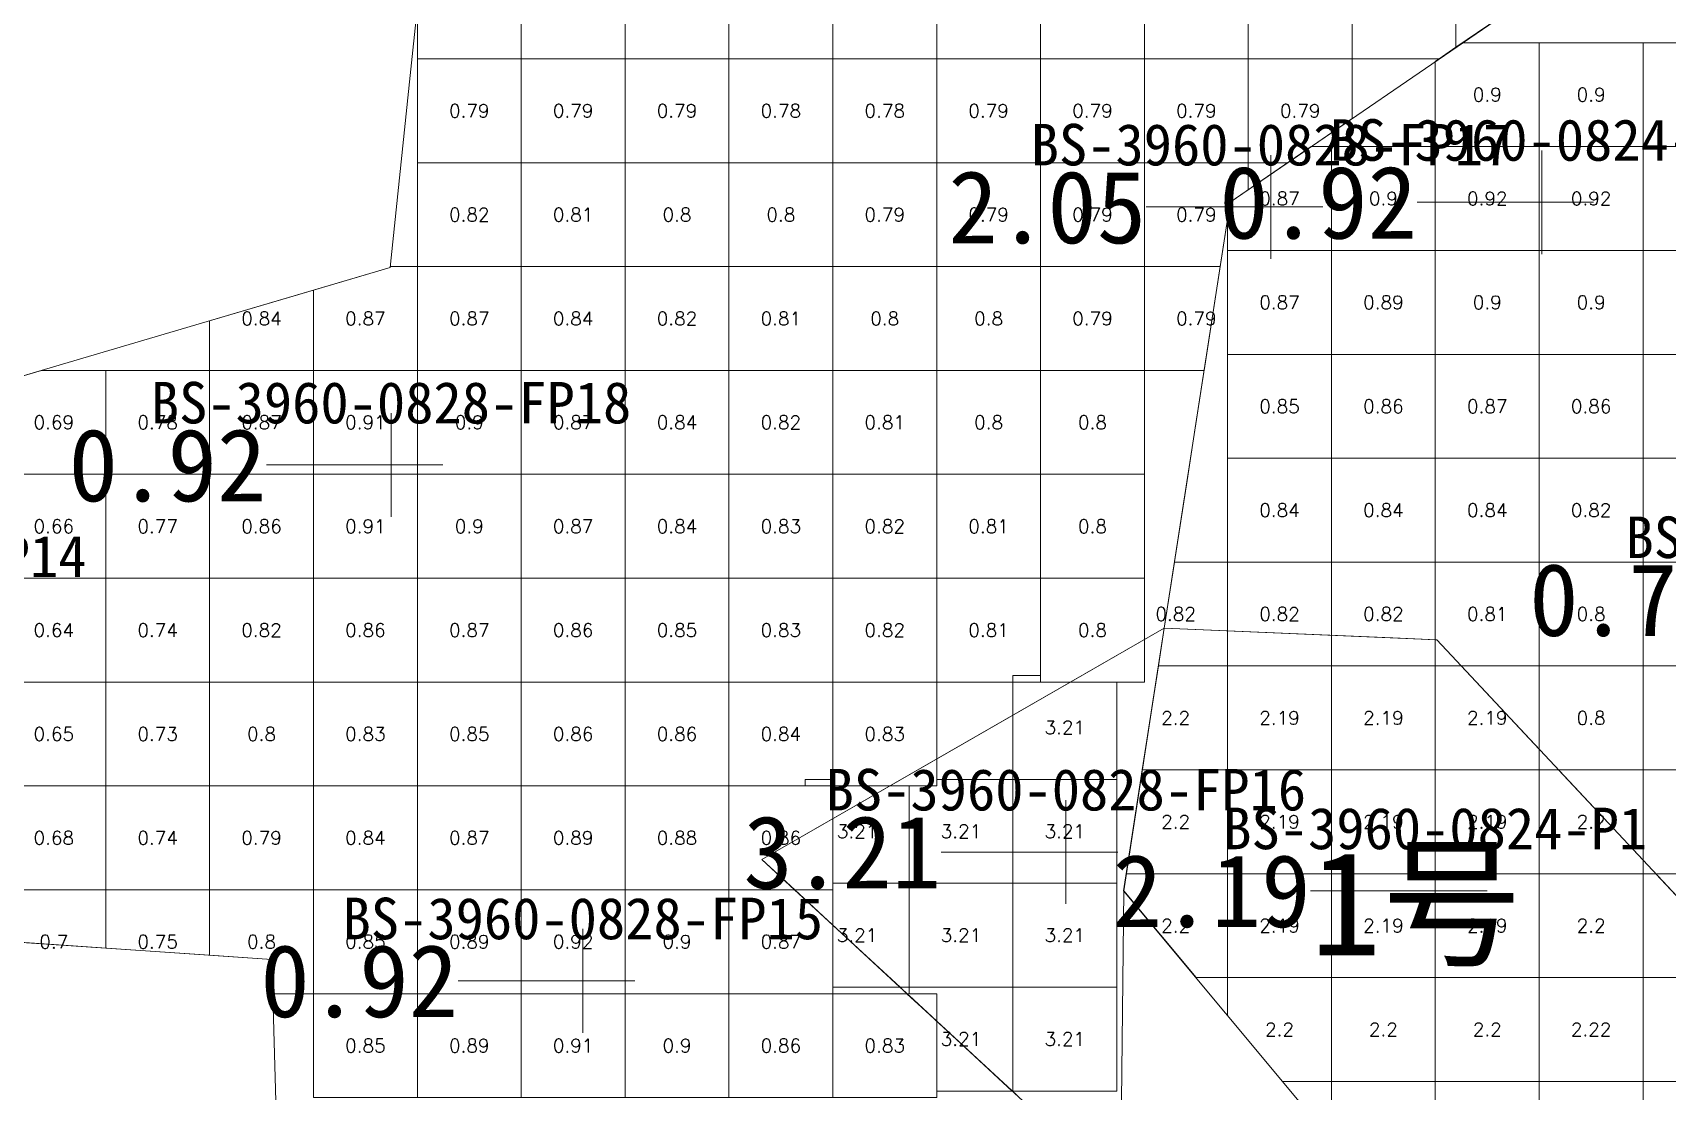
# Model space of a CAD drawing. Header units: inches. Extents: x 469941 to 470089, y 4349675 to 4349818.
# Drawn here: x 470049.39 to 470065.12, y 4349696.69 to 4349706.88 of the extents above; entities that cross this region are included whole.
import ezdxf
from ezdxf.enums import TextEntityAlignment as Align

# ---------------------------------------------------------------- set-up
doc = ezdxf.new("R2010")
doc.units = ezdxf.units.IN
doc.header["$MEASUREMENT"] = 0
for name, color, linetype, lineweight in [('0.500-1.000', 7, 'Continuous', 0), ('1.500-3.000', 7, 'Continuous', 0), ('3.000-999.000', 7, 'Continuous', 0), ('孔口文字', 7, 'Continuous', 0), ('点', 7, 'Continuous', 0), ('爆区方格网', 7, 'Continuous', 0), ('线条', 7, 'Continuous', 0), ('钻孔', 7, 'Continuous', 0)]:
    doc.layers.add(name, color=color, linetype=linetype, lineweight=lineweight)
doc.styles.add('3dmine_textStyle_1', font='txt.shx', dxfattribs={"height": 1, "bigfont": 'gbcbig.shx'})
doc.styles.add('3dmine_textStyle_3', font='宋体.ttf', dxfattribs={"height": 1})
doc.styles.add('3dmine_textStyle_4', font='simsunb.ttf', dxfattribs={"height": 1})

msp = doc.modelspace()

# ---------------------------------------------------------------- hatches: boundary and pattern name
at = {"layer": '钻孔', "linetype": 'Continuous', "lineweight": 0, "true_color": 0xff0000, "extrusion": (0, 1, 0)}
msp.add_hatch(color=1, dxfattribs=at).paths.add_polyline_path([(-470062.307, 3949.757), (-470061.307, 3949.757), (-470061.307, 3960.757), (-470062.307, 3960.757)], flags=0)
at = {"layer": '钻孔', "linetype": 'Continuous', "lineweight": 0, "true_color": 0x00ffff, "extrusion": (0, 1, 0)}
for points in [[(-470064.914, 3949.71), (-470063.914, 3949.71), (-470063.914, 3960.71), (-470064.914, 3960.71)], [(-470053.836, 3949.762), (-470052.836, 3949.762), (-470052.836, 3960.762), (-470053.836, 3960.762)], [(-470063.889, 3949.791), (-470062.889, 3949.791), (-470062.889, 3960.791), (-470063.889, 3960.791)], [(-470055.682, 3949.551), (-470054.682, 3949.551), (-470054.682, 3960.551), (-470055.682, 3960.551)]]:
    msp.add_hatch(color=4, dxfattribs=at).paths.add_polyline_path(points, flags=0)
at = {"layer": '钻孔', "linetype": 'Continuous', "lineweight": 0, "true_color": 0xff80ff, "extrusion": (0, 1, 0)}
msp.add_hatch(color=211, dxfattribs=at).paths.add_polyline_path([(-470060.333, 3949.764), (-470059.333, 3949.764), (-470059.333, 3960.764), (-470060.333, 3960.764)], flags=0)

# ---------------------------------------------------------------- linework, layer by layer
at = {"layer": '0.500-1.000', "color": 4, "linetype": 'Continuous', "lineweight": 0, "true_color": 0x00ffff}
for points in [[(470073.765, 4349714.157), (470075.484, 4349711.781), (470074.284, 4349711.13), (470072.992, 4349707.734), (470072.969, 4349707.674), (470073.431, 4349704.694), (470071.594, 4349701.664), (470070.704, 4349700.695), (470070.244, 4349700.194), (470065.786, 4349697.962), (470062.903, 4349701.04), (470062.482, 4349701.058), (470060.28, 4349701.153), (470060.914, 4349705.252), (470063.831, 4349707.254), (470067.899, 4349707.252), (470069.089, 4349707.252), (470069.075, 4349707.92), (470069.01, 4349711.145), (470071.224, 4349714.988)], [(470051.11, 4349712.663), (470053.176, 4349711.965), (470056.049, 4349710.994), (470057.493, 4349711.453), (470060.505, 4349712.41), (470062.715, 4349710.374), (470063.831, 4349707.254), (470060.914, 4349705.252), (470060.578, 4349703.08), (470060.5, 4349702.575), (470060.28, 4349701.153), (470058.343, 4349700.038), (470056.407, 4349698.924), (470058.858, 4349696.66)], [(470047.533, 4349703.062), (470049.726, 4349703.709), (470052.827, 4349704.624), (470053.015, 4349706.412), (470053.255, 4349708.695), (470051.751, 4349709.34), (470048.874, 4349710.571)], [(470051.766, 4349695.234), (470051.689, 4349697.962), (470050.423, 4349698.049), (470047.591, 4349698.243)]]:
    msp.add_lwpolyline(points, dxfattribs=at)
at = {"layer": '1.500-3.000', "color": 1, "linetype": 'Continuous', "lineweight": 0, "true_color": 0xff0000}
msp.add_lwpolyline([(470062.903, 4349701.04), (470065.786, 4349697.962), (470066.022, 4349697.716), (470068.836, 4349694.79), (470069.183, 4349694.547), (470073.229, 4349691.71), (470069.658, 4349689.787), (470066.74, 4349691.647), (470066.588, 4349691.744), (470063.352, 4349694.471), (470062.851, 4349695.072), (470059.889, 4349698.624), (470060.28, 4349701.153), (470062.903, 4349701.04)], dxfattribs=at)
at = {"layer": '3.000-999.000', "color": 211, "linetype": 'Continuous', "lineweight": 0, "true_color": 0xff7fff}
msp.add_lwpolyline([(470059.89, 4349698.623), (470059.858, 4349695.733), (470056.407, 4349698.924), (470060.28, 4349701.153), (470059.89, 4349698.623)], dxfattribs=at)
at = {"layer": '点', "color": 138, "linetype": 'Continuous', "lineweight": 0, "true_color": 0x004c4c}
for points, elevation in [([(470061.307, 4349704.707), (470061.307, 4349705.707)], 3960.757), ([(470063.914, 4349704.752), (470063.914, 4349705.752)], 3960.71), ([(470061.807, 4349705.207), (470060.807, 4349705.207)], 3960.757), ([(470064.414, 4349705.252), (470063.414, 4349705.252)], 3960.71), ([(470052.836, 4349702.223), (470052.836, 4349703.223)], 3960.762), ([(470053.336, 4349702.723), (470052.336, 4349702.723)], 3960.762), ([(470059.333, 4349698.497), (470059.333, 4349699.497)], 3960.764), ([(470059.833, 4349698.997), (470058.833, 4349698.997)], 3960.764), ([(470062.889, 4349698.124), (470062.889, 4349699.124)], 3960.791), ([(470063.389, 4349698.624), (470062.389, 4349698.624)], 3960.791), ([(470054.682, 4349697.257), (470054.682, 4349698.257)], 3960.551), ([(470055.182, 4349697.757), (470054.182, 4349697.757)], 3960.551)]:
    msp.add_lwpolyline(points, dxfattribs=dict(at, elevation=elevation))
at = {"layer": '爆区方格网', "color": 4, "linetype": 'Continuous', "lineweight": 0, "true_color": 0x00ffff}
for points, elevation in [([(470054.089, 4349706.633), (470053.089, 4349706.633), (470053.089, 4349707.113), (470053.144, 4349707.633), (470054.089, 4349707.633), (470054.089, 4349706.633)], 3960.677), ([(470055.089, 4349706.633), (470054.089, 4349706.633), (470054.089, 4349707.633), (470055.089, 4349707.633), (470055.089, 4349706.633)], 3960.677), ([(470056.089, 4349706.633), (470055.089, 4349706.633), (470055.089, 4349707.633), (470056.089, 4349707.633), (470056.089, 4349706.633)], 3960.677), ([(470057.089, 4349706.633), (470056.089, 4349706.633), (470056.089, 4349707.633), (470057.089, 4349707.633), (470057.089, 4349706.633)], 3960.677), ([(470058.089, 4349706.633), (470057.089, 4349706.633), (470057.089, 4349707.633), (470058.089, 4349707.633), (470058.089, 4349706.633)], 3960.677), ([(470059.089, 4349706.633), (470058.089, 4349706.633), (470058.089, 4349707.633), (470059.089, 4349707.633), (470059.089, 4349706.633)], 3960.677), ([(470060.089, 4349706.633), (470059.089, 4349706.633), (470059.089, 4349707.633), (470060.089, 4349707.633), (470060.089, 4349706.633)], 3960.677), ([(470061.089, 4349706.633), (470060.089, 4349706.633), (470060.089, 4349707.633), (470061.089, 4349707.633), (470061.089, 4349706.633)], 3960.677), ([(470062.089, 4349706.633), (470061.089, 4349706.633), (470061.089, 4349707.633), (470062.089, 4349707.633), (470062.089, 4349706.633)], 3960.677), ([(470063.089, 4349706.745), (470062.926, 4349706.633), (470062.089, 4349706.633), (470062.089, 4349707.633), (470063.089, 4349707.633), (470063.089, 4349706.745)], 3960.677), ([(470063.831, 4349707.254), (470063.089, 4349706.745), (470063.089, 4349707.633), (470063.696, 4349707.633), (470063.831, 4349707.254)], 3960.677), ([(470063.89, 4349705.788), (470062.89, 4349705.788), (470062.89, 4349706.608), (470063.152, 4349706.788), (470063.89, 4349706.788), (470063.89, 4349705.788)], 3960.875), ([(470064.89, 4349705.788), (470063.89, 4349705.788), (470063.89, 4349706.788), (470064.89, 4349706.788), (470064.89, 4349705.788)], 3960.875), ([(470065.89, 4349705.788), (470064.89, 4349705.788), (470064.89, 4349706.788), (470065.89, 4349706.788), (470065.89, 4349705.788)], 3960.875), ([(470054.089, 4349705.633), (470053.089, 4349705.633), (470053.089, 4349706.633), (470054.089, 4349706.633), (470054.089, 4349705.633)], 3960.677), ([(470055.089, 4349705.633), (470054.089, 4349705.633), (470054.089, 4349706.633), (470055.089, 4349706.633), (470055.089, 4349705.633)], 3960.677), ([(470056.089, 4349705.633), (470055.089, 4349705.633), (470055.089, 4349706.633), (470056.089, 4349706.633), (470056.089, 4349705.633)], 3960.677), ([(470057.089, 4349705.633), (470056.089, 4349705.633), (470056.089, 4349706.633), (470057.089, 4349706.633), (470057.089, 4349705.633)], 3960.677), ([(470058.089, 4349705.633), (470057.089, 4349705.633), (470057.089, 4349706.633), (470058.089, 4349706.633), (470058.089, 4349705.633)], 3960.677), ([(470059.089, 4349705.633), (470058.089, 4349705.633), (470058.089, 4349706.633), (470059.089, 4349706.633), (470059.089, 4349705.633)], 3960.677), ([(470060.089, 4349705.633), (470059.089, 4349705.633), (470059.089, 4349706.633), (470060.089, 4349706.633), (470060.089, 4349705.633)], 3960.677), ([(470061.089, 4349705.633), (470060.089, 4349705.633), (470060.089, 4349706.633), (470061.089, 4349706.633), (470061.089, 4349705.633)], 3960.677), ([(470062.089, 4349706.058), (470061.469, 4349705.633), (470061.089, 4349705.633), (470061.089, 4349706.633), (470062.089, 4349706.633), (470062.089, 4349706.058)], 3960.677), ([(470061.89, 4349704.788), (470060.89, 4349704.788), (470060.89, 4349705.097), (470060.914, 4349705.252), (470061.695, 4349705.788), (470061.89, 4349705.788), (470061.89, 4349704.788)], 3960.875), ([(470062.89, 4349704.788), (470061.89, 4349704.788), (470061.89, 4349705.788), (470062.89, 4349705.788), (470062.89, 4349704.788)], 3960.875), ([(470063.89, 4349704.788), (470062.89, 4349704.788), (470062.89, 4349705.788), (470063.89, 4349705.788), (470063.89, 4349704.788)], 3960.875), ([(470064.89, 4349704.788), (470063.89, 4349704.788), (470063.89, 4349705.788), (470064.89, 4349705.788), (470064.89, 4349704.788)], 3960.875), ([(470065.89, 4349704.788), (470064.89, 4349704.788), (470064.89, 4349705.788), (470065.89, 4349705.788), (470065.89, 4349704.788)], 3960.875), ([(470054.089, 4349704.633), (470053.089, 4349704.633), (470053.089, 4349705.633), (470054.089, 4349705.633), (470054.089, 4349704.633)], 3960.677), ([(470055.089, 4349704.633), (470054.089, 4349704.633), (470054.089, 4349705.633), (470055.089, 4349705.633), (470055.089, 4349704.633)], 3960.677), ([(470056.089, 4349704.633), (470055.089, 4349704.633), (470055.089, 4349705.633), (470056.089, 4349705.633), (470056.089, 4349704.633)], 3960.677), ([(470057.089, 4349704.633), (470056.089, 4349704.633), (470056.089, 4349705.633), (470057.089, 4349705.633), (470057.089, 4349704.633)], 3960.677), ([(470058.089, 4349704.633), (470057.089, 4349704.633), (470057.089, 4349705.633), (470058.089, 4349705.633), (470058.089, 4349704.633)], 3960.677), ([(470059.089, 4349704.633), (470058.089, 4349704.633), (470058.089, 4349705.633), (470059.089, 4349705.633), (470059.089, 4349704.633)], 3960.677), ([(470060.089, 4349704.633), (470059.089, 4349704.633), (470059.089, 4349705.633), (470060.089, 4349705.633), (470060.089, 4349704.633)], 3960.677), ([(470061.089, 4349705.372), (470060.914, 4349705.252), (470060.818, 4349704.633), (470060.089, 4349704.633), (470060.089, 4349705.633), (470061.089, 4349705.633), (470061.089, 4349705.372)], 3960.677), ([(470061.89, 4349703.788), (470060.89, 4349703.788), (470060.89, 4349704.788), (470061.89, 4349704.788), (470061.89, 4349703.788)], 3960.875), ([(470062.89, 4349703.788), (470061.89, 4349703.788), (470061.89, 4349704.788), (470062.89, 4349704.788), (470062.89, 4349703.788)], 3960.875), ([(470063.89, 4349703.788), (470062.89, 4349703.788), (470062.89, 4349704.788), (470063.89, 4349704.788), (470063.89, 4349703.788)], 3960.875), ([(470064.89, 4349703.788), (470063.89, 4349703.788), (470063.89, 4349704.788), (470064.89, 4349704.788), (470064.89, 4349703.788)], 3960.875), ([(470065.89, 4349703.788), (470064.89, 4349703.788), (470064.89, 4349704.788), (470065.89, 4349704.788), (470065.89, 4349703.788)], 3960.875), ([(470053.089, 4349703.633), (470052.089, 4349703.633), (470052.089, 4349704.406), (470052.827, 4349704.624), (470052.828, 4349704.633), (470053.089, 4349704.633), (470053.089, 4349703.633)], 3960.677), ([(470054.089, 4349703.633), (470053.089, 4349703.633), (470053.089, 4349704.633), (470054.089, 4349704.633), (470054.089, 4349703.633)], 3960.677), ([(470055.089, 4349703.633), (470054.089, 4349703.633), (470054.089, 4349704.633), (470055.089, 4349704.633), (470055.089, 4349703.633)], 3960.677), ([(470056.089, 4349703.633), (470055.089, 4349703.633), (470055.089, 4349704.633), (470056.089, 4349704.633), (470056.089, 4349703.633)], 3960.677), ([(470057.089, 4349703.633), (470056.089, 4349703.633), (470056.089, 4349704.633), (470057.089, 4349704.633), (470057.089, 4349703.633)], 3960.677), ([(470058.089, 4349703.633), (470057.089, 4349703.633), (470057.089, 4349704.633), (470058.089, 4349704.633), (470058.089, 4349703.633)], 3960.677), ([(470059.089, 4349703.633), (470058.089, 4349703.633), (470058.089, 4349704.633), (470059.089, 4349704.633), (470059.089, 4349703.633)], 3960.677), ([(470060.089, 4349703.633), (470059.089, 4349703.633), (470059.089, 4349704.633), (470060.089, 4349704.633), (470060.089, 4349703.633)], 3960.677), ([(470060.664, 4349703.633), (470060.089, 4349703.633), (470060.089, 4349704.633), (470060.818, 4349704.633), (470060.664, 4349703.633)], 3960.677), ([(470052.089, 4349703.633), (470051.089, 4349703.633), (470051.089, 4349704.111), (470052.089, 4349704.406), (470052.089, 4349703.633)], 3960.677), ([(470061.89, 4349702.788), (470060.89, 4349702.788), (470060.89, 4349703.788), (470061.89, 4349703.788), (470061.89, 4349702.788)], 3960.875), ([(470062.89, 4349702.788), (470061.89, 4349702.788), (470061.89, 4349703.788), (470062.89, 4349703.788), (470062.89, 4349702.788)], 3960.875), ([(470063.89, 4349702.788), (470062.89, 4349702.788), (470062.89, 4349703.788), (470063.89, 4349703.788), (470063.89, 4349702.788)], 3960.875), ([(470064.89, 4349702.788), (470063.89, 4349702.788), (470063.89, 4349703.788), (470064.89, 4349703.788), (470064.89, 4349702.788)], 3960.875), ([(470065.89, 4349702.788), (470064.89, 4349702.788), (470064.89, 4349703.788), (470065.89, 4349703.788), (470065.89, 4349702.788)], 3960.875), ([(470050.089, 4349702.633), (470049.089, 4349702.633), (470049.089, 4349703.521), (470049.469, 4349703.633), (470050.089, 4349703.633), (470050.089, 4349702.633)], 3960.677), ([(470051.089, 4349702.633), (470050.089, 4349702.633), (470050.089, 4349703.633), (470051.089, 4349703.633), (470051.089, 4349702.633)], 3960.677), ([(470052.089, 4349702.633), (470051.089, 4349702.633), (470051.089, 4349703.633), (470052.089, 4349703.633), (470052.089, 4349702.633)], 3960.677), ([(470053.089, 4349702.633), (470052.089, 4349702.633), (470052.089, 4349703.633), (470053.089, 4349703.633), (470053.089, 4349702.633)], 3960.677), ([(470054.089, 4349702.633), (470053.089, 4349702.633), (470053.089, 4349703.633), (470054.089, 4349703.633), (470054.089, 4349702.633)], 3960.677), ([(470055.089, 4349702.633), (470054.089, 4349702.633), (470054.089, 4349703.633), (470055.089, 4349703.633), (470055.089, 4349702.633)], 3960.677), ([(470056.089, 4349702.633), (470055.089, 4349702.633), (470055.089, 4349703.633), (470056.089, 4349703.633), (470056.089, 4349702.633)], 3960.677), ([(470057.089, 4349702.633), (470056.089, 4349702.633), (470056.089, 4349703.633), (470057.089, 4349703.633), (470057.089, 4349702.633)], 3960.677), ([(470058.089, 4349702.633), (470057.089, 4349702.633), (470057.089, 4349703.633), (470058.089, 4349703.633), (470058.089, 4349702.633)], 3960.677), ([(470059.089, 4349702.633), (470058.089, 4349702.633), (470058.089, 4349703.633), (470059.089, 4349703.633), (470059.089, 4349702.633)], 3960.677), ([(470060.089, 4349702.633), (470059.089, 4349702.633), (470059.089, 4349703.633), (470060.089, 4349703.633), (470060.089, 4349702.633)], 3960.677), ([(470061.89, 4349701.788), (470060.89, 4349701.788), (470060.89, 4349702.788), (470061.89, 4349702.788), (470061.89, 4349701.788)], 3960.875), ([(470062.89, 4349701.788), (470061.89, 4349701.788), (470061.89, 4349702.788), (470062.89, 4349702.788), (470062.89, 4349701.788)], 3960.875), ([(470063.89, 4349701.788), (470062.89, 4349701.788), (470062.89, 4349702.788), (470063.89, 4349702.788), (470063.89, 4349701.788)], 3960.875), ([(470064.89, 4349701.788), (470063.89, 4349701.788), (470063.89, 4349702.788), (470064.89, 4349702.788), (470064.89, 4349701.788)], 3960.875), ([(470065.89, 4349701.788), (470064.89, 4349701.788), (470064.89, 4349702.788), (470065.89, 4349702.788), (470065.89, 4349701.788)], 3960.875), ([(470050.089, 4349701.633), (470049.089, 4349701.633), (470049.089, 4349702.633), (470050.089, 4349702.633), (470050.089, 4349701.633)], 3960.677), ([(470051.089, 4349701.633), (470050.089, 4349701.633), (470050.089, 4349702.633), (470051.089, 4349702.633), (470051.089, 4349701.633)], 3960.677), ([(470052.089, 4349701.633), (470051.089, 4349701.633), (470051.089, 4349702.633), (470052.089, 4349702.633), (470052.089, 4349701.633)], 3960.677), ([(470053.089, 4349701.633), (470052.089, 4349701.633), (470052.089, 4349702.633), (470053.089, 4349702.633), (470053.089, 4349701.633)], 3960.677), ([(470054.089, 4349701.633), (470053.089, 4349701.633), (470053.089, 4349702.633), (470054.089, 4349702.633), (470054.089, 4349701.633)], 3960.677), ([(470055.089, 4349701.633), (470054.089, 4349701.633), (470054.089, 4349702.633), (470055.089, 4349702.633), (470055.089, 4349701.633)], 3960.677), ([(470056.089, 4349701.633), (470055.089, 4349701.633), (470055.089, 4349702.633), (470056.089, 4349702.633), (470056.089, 4349701.633)], 3960.677), ([(470057.089, 4349701.633), (470056.089, 4349701.633), (470056.089, 4349702.633), (470057.089, 4349702.633), (470057.089, 4349701.633)], 3960.677), ([(470058.089, 4349701.633), (470057.089, 4349701.633), (470057.089, 4349702.633), (470058.089, 4349702.633), (470058.089, 4349701.633)], 3960.677), ([(470059.089, 4349701.633), (470058.089, 4349701.633), (470058.089, 4349702.633), (470059.089, 4349702.633), (470059.089, 4349701.633)], 3960.677), ([(470060.089, 4349701.633), (470059.089, 4349701.633), (470059.089, 4349702.633), (470060.089, 4349702.633), (470060.089, 4349701.633)], 3960.677), ([(470060.89, 4349700.788), (470060.224, 4349700.788), (470060.28, 4349701.153), (470060.378, 4349701.788), (470060.89, 4349701.788), (470060.89, 4349700.788)], 3960.875), ([(470061.89, 4349700.788), (470060.89, 4349700.788), (470060.89, 4349701.788), (470061.89, 4349701.788), (470061.89, 4349700.788)], 3960.875), ([(470062.89, 4349701.041), (470062.482, 4349701.058), (470062.482, 4349701.058), (470062.89, 4349701.041), (470062.89, 4349700.788), (470061.89, 4349700.788), (470061.89, 4349701.788), (470062.89, 4349701.788), (470062.89, 4349701.041)], 3960.875), ([(470063.89, 4349700.788), (470062.89, 4349700.788), (470062.89, 4349701.041), (470062.903, 4349701.04), (470062.89, 4349701.041), (470062.89, 4349701.788), (470063.89, 4349701.788), (470063.89, 4349700.788)], 3960.875), ([(470064.89, 4349700.788), (470063.89, 4349700.788), (470063.89, 4349701.788), (470064.89, 4349701.788), (470064.89, 4349700.788)], 3960.875), ([(470065.89, 4349700.788), (470064.89, 4349700.788), (470064.89, 4349701.788), (470065.89, 4349701.788), (470065.89, 4349700.788)], 3960.875), ([(470050.089, 4349700.633), (470049.089, 4349700.633), (470049.089, 4349701.633), (470050.089, 4349701.633), (470050.089, 4349700.633)], 3960.677), ([(470051.089, 4349700.633), (470050.089, 4349700.633), (470050.089, 4349701.633), (470051.089, 4349701.633), (470051.089, 4349700.633)], 3960.677), ([(470052.089, 4349700.633), (470051.089, 4349700.633), (470051.089, 4349701.633), (470052.089, 4349701.633), (470052.089, 4349700.633)], 3960.677), ([(470053.089, 4349700.633), (470052.089, 4349700.633), (470052.089, 4349701.633), (470053.089, 4349701.633), (470053.089, 4349700.633)], 3960.677), ([(470054.089, 4349700.633), (470053.089, 4349700.633), (470053.089, 4349701.633), (470054.089, 4349701.633), (470054.089, 4349700.633)], 3960.677), ([(470055.089, 4349700.633), (470054.089, 4349700.633), (470054.089, 4349701.633), (470055.089, 4349701.633), (470055.089, 4349700.633)], 3960.677), ([(470056.089, 4349700.633), (470055.089, 4349700.633), (470055.089, 4349701.633), (470056.089, 4349701.633), (470056.089, 4349700.633)], 3960.677), ([(470057.089, 4349700.633), (470056.089, 4349700.633), (470056.089, 4349701.633), (470057.089, 4349701.633), (470057.089, 4349700.633)], 3960.677), ([(470058.089, 4349700.633), (470057.089, 4349700.633), (470057.089, 4349701.633), (470058.089, 4349701.633), (470058.089, 4349700.633)], 3960.677), ([(470059.089, 4349700.633), (470058.089, 4349700.633), (470058.089, 4349701.633), (470059.089, 4349701.633), (470059.089, 4349700.633)], 3960.677), ([(470060.089, 4349700.633), (470059.089, 4349700.633), (470059.089, 4349701.633), (470060.089, 4349701.633), (470060.089, 4349700.633)], 3960.677), ([(470064.89, 4349699.788), (470063.89, 4349699.788), (470063.89, 4349700.788), (470064.89, 4349700.788), (470064.89, 4349699.788)], 3960.875), ([(470065.89, 4349699.788), (470064.89, 4349699.788), (470064.89, 4349700.788), (470065.89, 4349700.788), (470065.89, 4349699.788)], 3960.875), ([(470050.089, 4349699.633), (470049.089, 4349699.633), (470049.089, 4349700.633), (470050.089, 4349700.633), (470050.089, 4349699.633)], 3960.677), ([(470051.089, 4349699.633), (470050.089, 4349699.633), (470050.089, 4349700.633), (470051.089, 4349700.633), (470051.089, 4349699.633)], 3960.677), ([(470052.089, 4349699.633), (470051.089, 4349699.633), (470051.089, 4349700.633), (470052.089, 4349700.633), (470052.089, 4349699.633)], 3960.677), ([(470053.089, 4349699.633), (470052.089, 4349699.633), (470052.089, 4349700.633), (470053.089, 4349700.633), (470053.089, 4349699.633)], 3960.677), ([(470054.089, 4349699.633), (470053.089, 4349699.633), (470053.089, 4349700.633), (470054.089, 4349700.633), (470054.089, 4349699.633)], 3960.677), ([(470055.089, 4349699.633), (470054.089, 4349699.633), (470054.089, 4349700.633), (470055.089, 4349700.633), (470055.089, 4349699.633)], 3960.677), ([(470056.089, 4349699.633), (470055.089, 4349699.633), (470055.089, 4349700.633), (470056.089, 4349700.633), (470056.089, 4349699.633)], 3960.677), ([(470057.089, 4349699.633), (470056.089, 4349699.633), (470056.089, 4349700.633), (470057.089, 4349700.633), (470057.089, 4349699.633)], 3960.677), ([(470058.089, 4349699.633), (470057.089, 4349699.633), (470057.089, 4349700.633), (470058.089, 4349700.633), (470058.089, 4349699.633)], 3960.677), ([(470065.89, 4349698.788), (470064.89, 4349698.788), (470064.89, 4349699.788), (470065.89, 4349699.788), (470065.89, 4349698.788)], 3960.875), ([(470050.089, 4349698.633), (470049.089, 4349698.633), (470049.089, 4349699.633), (470050.089, 4349699.633), (470050.089, 4349698.633)], 3960.677), ([(470051.089, 4349698.633), (470050.089, 4349698.633), (470050.089, 4349699.633), (470051.089, 4349699.633), (470051.089, 4349698.633)], 3960.677), ([(470052.089, 4349698.633), (470051.089, 4349698.633), (470051.089, 4349699.633), (470052.089, 4349699.633), (470052.089, 4349698.633)], 3960.677), ([(470053.089, 4349698.633), (470052.089, 4349698.633), (470052.089, 4349699.633), (470053.089, 4349699.633), (470053.089, 4349698.633)], 3960.677), ([(470054.089, 4349698.633), (470053.089, 4349698.633), (470053.089, 4349699.633), (470054.089, 4349699.633), (470054.089, 4349698.633)], 3960.677), ([(470055.089, 4349698.633), (470054.089, 4349698.633), (470054.089, 4349699.633), (470055.089, 4349699.633), (470055.089, 4349698.633)], 3960.677), ([(470056.089, 4349698.633), (470055.089, 4349698.633), (470055.089, 4349699.633), (470056.089, 4349699.633), (470056.089, 4349698.633)], 3960.677), ([(470057.089, 4349698.633), (470056.722, 4349698.633), (470056.407, 4349698.924), (470056.721, 4349698.633), (470056.089, 4349698.633), (470056.089, 4349699.633), (470057.089, 4349699.633), (470057.089, 4349698.633)], 3960.677), ([(470050.089, 4349698.072), (470049.089, 4349698.14), (470049.089, 4349698.633), (470050.089, 4349698.633), (470050.089, 4349698.072)], 3960.677), ([(470051.089, 4349698.003), (470050.423, 4349698.049), (470050.089, 4349698.072), (470050.089, 4349698.633), (470051.089, 4349698.633), (470051.089, 4349698.003)], 3960.677), ([(470052.089, 4349697.633), (470051.698, 4349697.633), (470051.689, 4349697.962), (470051.089, 4349698.003), (470051.089, 4349698.633), (470052.089, 4349698.633), (470052.089, 4349697.633)], 3960.677), ([(470053.089, 4349697.633), (470052.089, 4349697.633), (470052.089, 4349698.633), (470053.089, 4349698.633), (470053.089, 4349697.633)], 3960.677), ([(470054.089, 4349697.633), (470053.089, 4349697.633), (470053.089, 4349698.633), (470054.089, 4349698.633), (470054.089, 4349697.633)], 3960.677), ([(470055.089, 4349697.633), (470054.089, 4349697.633), (470054.089, 4349698.633), (470055.089, 4349698.633), (470055.089, 4349697.633)], 3960.677), ([(470056.089, 4349697.633), (470055.089, 4349697.633), (470055.089, 4349698.633), (470056.089, 4349698.633), (470056.089, 4349697.633)], 3960.677), ([(470057.089, 4349698.293), (470057.089, 4349697.633), (470056.089, 4349697.633), (470056.089, 4349698.633), (470056.721, 4349698.633), (470057.089, 4349698.293)], 3960.677), ([(470057.089, 4349698.294), (470056.722, 4349698.633), (470057.089, 4349698.633), (470057.089, 4349698.294)], 3960.677), ([(470053.089, 4349696.633), (470052.089, 4349696.633), (470052.089, 4349697.633), (470053.089, 4349697.633), (470053.089, 4349696.633)], 3960.677), ([(470054.089, 4349696.633), (470053.089, 4349696.633), (470053.089, 4349697.633), (470054.089, 4349697.633), (470054.089, 4349696.633)], 3960.677), ([(470055.089, 4349696.633), (470054.089, 4349696.633), (470054.089, 4349697.633), (470055.089, 4349697.633), (470055.089, 4349696.633)], 3960.677), ([(470056.089, 4349696.633), (470055.089, 4349696.633), (470055.089, 4349697.633), (470056.089, 4349697.633), (470056.089, 4349696.633)], 3960.677), ([(470057.089, 4349696.633), (470056.089, 4349696.633), (470056.089, 4349697.633), (470057.089, 4349697.633), (470057.089, 4349696.633)], 3960.677), ([(470058.089, 4349697.369), (470058.089, 4349696.633), (470057.089, 4349696.633), (470057.089, 4349697.633), (470057.803, 4349697.633), (470058.089, 4349697.369)], 3960.677), ([(470058.089, 4349697.37), (470057.805, 4349697.633), (470058.089, 4349697.633), (470058.089, 4349697.37)], 3960.677)]:
    msp.add_lwpolyline(points, dxfattribs=dict(at, elevation=elevation))
at = {"layer": '爆区方格网', "color": 1, "linetype": 'Continuous', "lineweight": 0, "true_color": 0xff0000, "elevation": 3960.837}
for points in [[(470060.89, 4349699.788), (470060.069, 4349699.788), (470060.224, 4349700.788), (470060.89, 4349700.788), (470060.89, 4349699.788)], [(470061.89, 4349699.788), (470060.89, 4349699.788), (470060.89, 4349700.788), (470061.89, 4349700.788), (470061.89, 4349699.788)], [(470062.89, 4349699.788), (470061.89, 4349699.788), (470061.89, 4349700.788), (470062.89, 4349700.788), (470062.89, 4349699.788)], [(470063.89, 4349699.986), (470063.89, 4349699.788), (470062.89, 4349699.788), (470062.89, 4349700.788), (470063.139, 4349700.788), (470063.89, 4349699.986)], [(470060.89, 4349698.788), (470059.914, 4349698.788), (470060.069, 4349699.788), (470060.89, 4349699.788), (470060.89, 4349698.788)], [(470061.89, 4349698.788), (470060.89, 4349698.788), (470060.89, 4349699.788), (470061.89, 4349699.788), (470061.89, 4349698.788)], [(470062.89, 4349698.788), (470061.89, 4349698.788), (470061.89, 4349699.788), (470062.89, 4349699.788), (470062.89, 4349698.788)], [(470063.89, 4349698.788), (470062.89, 4349698.788), (470062.89, 4349699.788), (470063.89, 4349699.788), (470063.89, 4349698.788)], [(470064.89, 4349698.918), (470064.89, 4349698.788), (470063.89, 4349698.788), (470063.89, 4349699.788), (470064.075, 4349699.788), (470064.89, 4349698.918)], [(470060.89, 4349697.788), (470060.586, 4349697.788), (470059.89, 4349698.623), (470059.89, 4349698.63), (470059.914, 4349698.788), (470060.89, 4349698.788), (470060.89, 4349697.788)], [(470061.89, 4349697.788), (470060.89, 4349697.788), (470060.89, 4349698.788), (470061.89, 4349698.788), (470061.89, 4349697.788)], [(470062.89, 4349697.788), (470061.89, 4349697.788), (470061.89, 4349698.788), (470062.89, 4349698.788), (470062.89, 4349697.788)], [(470063.89, 4349697.788), (470062.89, 4349697.788), (470062.89, 4349698.788), (470063.89, 4349698.788), (470063.89, 4349697.788)], [(470064.89, 4349697.788), (470063.89, 4349697.788), (470063.89, 4349698.788), (470064.89, 4349698.788), (470064.89, 4349697.788)], [(470065.786, 4349697.962), (470065.89, 4349697.853), (470065.89, 4349697.788), (470064.89, 4349697.788), (470064.89, 4349698.788), (470065.012, 4349698.788), (470065.786, 4349697.962)], [(470061.89, 4349696.788), (470061.42, 4349696.788), (470060.89, 4349697.423), (470060.89, 4349697.788), (470061.89, 4349697.788), (470061.89, 4349696.788)], [(470062.89, 4349696.788), (470061.89, 4349696.788), (470061.89, 4349697.788), (470062.89, 4349697.788), (470062.89, 4349696.788)], [(470063.89, 4349696.788), (470062.89, 4349696.788), (470062.89, 4349697.788), (470063.89, 4349697.788), (470063.89, 4349696.788)], [(470064.89, 4349696.788), (470063.89, 4349696.788), (470063.89, 4349697.788), (470064.89, 4349697.788), (470064.89, 4349696.788)], [(470065.89, 4349696.788), (470064.89, 4349696.788), (470064.89, 4349697.788), (470065.89, 4349697.788), (470065.89, 4349696.788)], [(470062.89, 4349695.788), (470062.254, 4349695.788), (470061.89, 4349696.224), (470061.89, 4349696.788), (470062.89, 4349696.788), (470062.89, 4349695.788)], [(470063.89, 4349695.788), (470062.89, 4349695.788), (470062.89, 4349696.788), (470063.89, 4349696.788), (470063.89, 4349695.788)], [(470064.89, 4349695.788), (470063.89, 4349695.788), (470063.89, 4349696.788), (470064.89, 4349696.788), (470064.89, 4349695.788)], [(470065.89, 4349695.788), (470064.89, 4349695.788), (470064.89, 4349696.788), (470065.89, 4349696.788), (470065.89, 4349695.788)]]:
    msp.add_lwpolyline(points, dxfattribs=at)
at = {"layer": '爆区方格网', "color": 211, "linetype": 'Continuous', "lineweight": 0, "true_color": 0xff7fff, "elevation": 3960.764}
for points in [[(470059.089, 4349700.633), (470059.823, 4349700.633), (470059.823, 4349699.696), (470058.823, 4349699.696), (470058.823, 4349700.696), (470059.089, 4349700.696), (470059.089, 4349700.633)], [(470057.089, 4349699.633), (470057.823, 4349699.633), (470057.823, 4349698.696), (470057.089, 4349698.696), (470057.089, 4349699.633), (470056.823, 4349699.633), (470056.823, 4349699.696), (470057.089, 4349699.696), (470057.089, 4349699.633)], [(470058.823, 4349698.696), (470057.823, 4349698.696), (470057.823, 4349699.633), (470058.089, 4349699.633), (470058.089, 4349699.696), (470058.823, 4349699.696), (470058.823, 4349698.696)], [(470059.823, 4349698.696), (470058.823, 4349698.696), (470058.823, 4349699.696), (470059.823, 4349699.696), (470059.823, 4349698.696)], [(470057.823, 4349697.696), (470057.736, 4349697.696), (470057.089, 4349698.294), (470057.089, 4349698.294), (470057.089, 4349698.633), (470057.089, 4349698.696), (470057.823, 4349698.696), (470057.823, 4349697.696)], [(470058.823, 4349697.696), (470057.823, 4349697.696), (470057.823, 4349698.696), (470058.823, 4349698.696), (470058.823, 4349697.696)], [(470059.823, 4349697.696), (470058.823, 4349697.696), (470058.823, 4349698.696), (470059.823, 4349698.696), (470059.823, 4349697.696)], [(470057.735, 4349697.696), (470057.089, 4349697.696), (470057.089, 4349698.293), (470057.735, 4349697.696)], [(470058.823, 4349696.696), (470058.819, 4349696.696), (470058.089, 4349697.37), (470058.089, 4349697.37), (470057.823, 4349697.616), (470057.823, 4349697.616), (470058.089, 4349697.37), (470058.089, 4349697.633), (470057.823, 4349697.633), (470057.823, 4349697.696), (470058.823, 4349697.696), (470058.823, 4349696.696)], [(470059.823, 4349696.696), (470058.823, 4349696.696), (470058.823, 4349697.696), (470059.823, 4349697.696), (470059.823, 4349696.696)], [(470058.817, 4349696.696), (470058.089, 4349696.696), (470058.089, 4349697.369), (470058.089, 4349697.369), (470058.817, 4349696.696)]]:
    msp.add_lwpolyline(points, dxfattribs=at)
at = {"layer": '线条', "color": 138, "linetype": 'Continuous', "lineweight": 0, "true_color": 0x004c4c}
for points, elevation in [([(470061.307, 4349705.207), (470061.307, 4349705.207), (470061.307, 4349705.207)], 3960.757), ([(470063.914, 4349705.252), (470063.914, 4349705.252), (470063.914, 4349705.252)], 3960.71), ([(470052.836, 4349702.723), (470052.836, 4349702.723), (470052.836, 4349702.723)], 3960.762), ([(470059.333, 4349698.997), (470059.333, 4349698.997), (470059.333, 4349698.997)], 3960.764), ([(470062.889, 4349698.624), (470062.889, 4349698.624), (470062.889, 4349698.624)], 3960.791), ([(470054.682, 4349697.757), (470054.682, 4349697.757), (470054.682, 4349697.757)], 3960.551)]:
    msp.add_lwpolyline(points, dxfattribs=dict(at, elevation=elevation))
at = {"layer": '钻孔', "color": 1, "linetype": 'Continuous', "lineweight": 0, "true_color": 0xff0000}
for elevation in [3960.757, 3949.757]:
    msp.add_lwpolyline([(470061.307, 4349705.207), (470060.107, 4349705.207)], dxfattribs=dict(at, elevation=elevation))
at = {"layer": '钻孔', "color": 4, "linetype": 'Continuous', "lineweight": 0, "true_color": 0x00ffff}
for points, elevation in [([(470063.914, 4349705.252), (470062.714, 4349705.252)], 3960.71), ([(470063.914, 4349705.252), (470062.714, 4349705.252)], 3949.71), ([(470052.836, 4349702.723), (470051.636, 4349702.723)], 3960.762), ([(470052.836, 4349702.723), (470051.636, 4349702.723)], 3949.762), ([(470062.889, 4349698.624), (470061.689, 4349698.624)], 3960.791), ([(470062.889, 4349698.624), (470061.689, 4349698.624)], 3949.791), ([(470054.682, 4349697.757), (470053.482, 4349697.757)], 3960.551), ([(470054.682, 4349697.757), (470053.482, 4349697.757)], 3949.551)]:
    msp.add_lwpolyline(points, dxfattribs=dict(at, elevation=elevation))
at = {"layer": '钻孔', "color": 211, "linetype": 'Continuous', "lineweight": 0, "true_color": 0xff80ff}
for elevation in [3960.764, 3949.764]:
    msp.add_lwpolyline([(470059.333, 4349698.997), (470058.133, 4349698.997)], dxfattribs=dict(at, elevation=elevation))

# ---------------------------------------------------------------- texts
at = {"color": 4, "linetype": 'Continuous', "lineweight": 0, "true_color": 0x00ffff, "style": '3dmine_textStyle_1'}
for s, p in [('0.9', (470063.39, 4349706.288, 3960.875)), ('0.9', (470064.39, 4349706.288, 3960.875)), ('0.79', (470053.589, 4349706.133, 3960.677)), ('0.79', (470054.589, 4349706.133, 3960.677)), ('0.79', (470055.589, 4349706.133, 3960.677)), ('0.78', (470056.589, 4349706.133, 3960.677)), ('0.78', (470057.589, 4349706.133, 3960.677)), ('0.79', (470058.589, 4349706.133, 3960.677)), ('0.79', (470059.589, 4349706.133, 3960.677)), ('0.79', (470060.589, 4349706.133, 3960.677)), ('0.79', (470061.589, 4349706.133, 3960.677)), ('0.87', (470061.39, 4349705.288, 3960.875)), ('0.9', (470062.39, 4349705.288, 3960.875)), ('0.92', (470063.39, 4349705.288, 3960.875)), ('0.92', (470064.39, 4349705.288, 3960.875)), ('0.82', (470053.589, 4349705.133, 3960.677)), ('0.81', (470054.589, 4349705.133, 3960.677)), ('0.8', (470055.589, 4349705.133, 3960.677)), ('0.8', (470056.589, 4349705.133, 3960.677)), ('0.79', (470057.589, 4349705.133, 3960.677)), ('0.79', (470058.589, 4349705.133, 3960.677)), ('0.79', (470059.589, 4349705.133, 3960.677)), ('0.79', (470060.589, 4349705.133, 3960.677)), ('0.87', (470061.39, 4349704.288, 3960.875)), ('0.89', (470062.39, 4349704.288, 3960.875)), ('0.9', (470063.39, 4349704.288, 3960.875)), ('0.9', (470064.39, 4349704.288, 3960.875)), ('0.84', (470051.589, 4349704.133, 3960.677)), ('0.87', (470052.589, 4349704.133, 3960.677)), ('0.87', (470053.589, 4349704.133, 3960.677)), ('0.84', (470054.589, 4349704.133, 3960.677)), ('0.82', (470055.589, 4349704.133, 3960.677)), ('0.81', (470056.589, 4349704.133, 3960.677)), ('0.8', (470057.589, 4349704.133, 3960.677)), ('0.8', (470058.589, 4349704.133, 3960.677)), ('0.79', (470059.589, 4349704.133, 3960.677)), ('0.79', (470060.589, 4349704.133, 3960.677)), ('0.85', (470061.39, 4349703.288, 3960.875)), ('0.86', (470062.39, 4349703.288, 3960.875)), ('0.87', (470063.39, 4349703.288, 3960.875)), ('0.86', (470064.39, 4349703.288, 3960.875)), ('0.69', (470049.589, 4349703.133, 3960.677)), ('0.78', (470050.589, 4349703.133, 3960.677)), ('0.87', (470051.589, 4349703.133, 3960.677)), ('0.91', (470052.589, 4349703.133, 3960.677)), ('0.9', (470053.589, 4349703.133, 3960.677)), ('0.87', (470054.589, 4349703.133, 3960.677)), ('0.84', (470055.589, 4349703.133, 3960.677)), ('0.82', (470056.589, 4349703.133, 3960.677)), ('0.81', (470057.589, 4349703.133, 3960.677)), ('0.8', (470058.589, 4349703.133, 3960.677)), ('0.8', (470059.589, 4349703.133, 3960.677)), ('0.84', (470061.39, 4349702.288, 3960.875)), ('0.84', (470062.39, 4349702.288, 3960.875)), ('0.84', (470063.39, 4349702.288, 3960.875)), ('0.82', (470064.39, 4349702.288, 3960.875)), ('0.66', (470049.589, 4349702.133, 3960.677)), ('0.77', (470050.589, 4349702.133, 3960.677)), ('0.86', (470051.589, 4349702.133, 3960.677)), ('0.91', (470052.589, 4349702.133, 3960.677)), ('0.9', (470053.589, 4349702.133, 3960.677)), ('0.87', (470054.589, 4349702.133, 3960.677)), ('0.84', (470055.589, 4349702.133, 3960.677)), ('0.83', (470056.589, 4349702.133, 3960.677)), ('0.82', (470057.589, 4349702.133, 3960.677)), ('0.81', (470058.589, 4349702.133, 3960.677)), ('0.8', (470059.589, 4349702.133, 3960.677)), ('0.82', (470060.39, 4349701.288, 3960.875)), ('0.82', (470061.39, 4349701.288, 3960.875)), ('0.82', (470062.39, 4349701.288, 3960.875)), ('0.81', (470063.39, 4349701.288, 3960.875)), ('0.8', (470064.39, 4349701.288, 3960.875)), ('0.64', (470049.589, 4349701.133, 3960.677)), ('0.74', (470050.589, 4349701.133, 3960.677)), ('0.82', (470051.589, 4349701.133, 3960.677)), ('0.86', (470052.589, 4349701.133, 3960.677)), ('0.87', (470053.589, 4349701.133, 3960.677)), ('0.86', (470054.589, 4349701.133, 3960.677)), ('0.85', (470055.589, 4349701.133, 3960.677)), ('0.83', (470056.589, 4349701.133, 3960.677)), ('0.82', (470057.589, 4349701.133, 3960.677)), ('0.81', (470058.589, 4349701.133, 3960.677)), ('0.8', (470059.589, 4349701.133, 3960.677)), ('0.8', (470064.39, 4349700.288, 3960.875)), ('0.65', (470049.589, 4349700.133, 3960.677)), ('0.73', (470050.589, 4349700.133, 3960.677)), ('0.8', (470051.589, 4349700.133, 3960.677)), ('0.83', (470052.589, 4349700.133, 3960.677)), ('0.85', (470053.589, 4349700.133, 3960.677)), ('0.86', (470054.589, 4349700.133, 3960.677)), ('0.86', (470055.589, 4349700.133, 3960.677)), ('0.84', (470056.589, 4349700.133, 3960.677)), ('0.83', (470057.589, 4349700.133, 3960.677)), ('0.68', (470049.589, 4349699.133, 3960.677)), ('0.74', (470050.589, 4349699.133, 3960.677)), ('0.79', (470051.589, 4349699.133, 3960.677)), ('0.84', (470052.589, 4349699.133, 3960.677)), ('0.87', (470053.589, 4349699.133, 3960.677)), ('0.89', (470054.589, 4349699.133, 3960.677)), ('0.88', (470055.589, 4349699.133, 3960.677)), ('0.86', (470056.589, 4349699.133, 3960.677)), ('0.7', (470049.589, 4349698.133, 3960.677)), ('0.75', (470050.589, 4349698.133, 3960.677)), ('0.8', (470051.589, 4349698.133, 3960.677)), ('0.85', (470052.589, 4349698.133, 3960.677)), ('0.89', (470053.589, 4349698.133, 3960.677)), ('0.92', (470054.589, 4349698.133, 3960.677)), ('0.9', (470055.589, 4349698.133, 3960.677)), ('0.87', (470056.589, 4349698.133, 3960.677)), ('0.85', (470052.589, 4349697.133, 3960.677)), ('0.89', (470053.589, 4349697.133, 3960.677)), ('0.91', (470054.589, 4349697.133, 3960.677)), ('0.9', (470055.589, 4349697.133, 3960.677)), ('0.86', (470056.589, 4349697.133, 3960.677)), ('0.83', (470057.589, 4349697.133, 3960.677))]:
    msp.add_text(s, height=0.13, dxfattribs=at).set_placement(p, align=Align.MIDDLE_CENTER)
at = {"color": 211, "linetype": 'Continuous', "lineweight": 0, "true_color": 0xff7fff, "style": '3dmine_textStyle_1'}
for p in [(470059.323, 4349700.196, 3960.764), (470057.323, 4349699.196, 3960.764), (470058.323, 4349699.196, 3960.764), (470059.323, 4349699.196, 3960.764), (470057.323, 4349698.196, 3960.764), (470058.323, 4349698.196, 3960.764), (470059.323, 4349698.196, 3960.764), (470058.323, 4349697.196, 3960.764), (470059.323, 4349697.196, 3960.764)]:
    msp.add_text('3.21', height=0.13, dxfattribs=at).set_placement(p, align=Align.MIDDLE_CENTER)
at = {"color": 1, "linetype": 'Continuous', "lineweight": 0, "true_color": 0xff0000, "style": '3dmine_textStyle_1'}
for s, p in [('2.2', (470060.39, 4349700.288, 3960.837)), ('2.19', (470061.39, 4349700.288, 3960.837)), ('2.19', (470062.39, 4349700.288, 3960.837)), ('2.19', (470063.39, 4349700.288, 3960.837)), ('2.2', (470060.39, 4349699.288, 3960.837)), ('2.19', (470061.39, 4349699.288, 3960.837)), ('2.19', (470062.39, 4349699.288, 3960.837)), ('2.19', (470063.39, 4349699.288, 3960.837)), ('2.2', (470064.39, 4349699.288, 3960.837)), ('2.2', (470060.39, 4349698.288, 3960.837)), ('2.19', (470061.39, 4349698.288, 3960.837)), ('2.19', (470062.39, 4349698.288, 3960.837)), ('2.19', (470063.39, 4349698.288, 3960.837)), ('2.2', (470064.39, 4349698.288, 3960.837)), ('2.2', (470061.39, 4349697.288, 3960.837)), ('2.2', (470062.39, 4349697.288, 3960.837)), ('2.2', (470063.39, 4349697.288, 3960.837)), ('2.22', (470064.39, 4349697.288, 3960.837))]:
    msp.add_text(s, height=0.13, dxfattribs=at).set_placement(p, align=Align.MIDDLE_CENTER)
at = {"color": 7, "linetype": 'Continuous', "lineweight": 0, "style": '3dmine_textStyle_3'}
msp.add_text('1号', height=1, dxfattribs=at).set_placement((470061.687, 4349698.002, 1982.732))
at = {"layer": '孔口文字', "color": 138, "linetype": 'Continuous', "lineweight": 0, "true_color": 0x004c4c, "style": '3dmine_textStyle_4'}
for s, p in [('BS-3960-0828-FP17', (470061.307, 4349705.607, 3960.757)), ('BS-3960-0824-P2', (470063.914, 4349705.652, 3960.71)), ('BS-3960-0828-FP18', (470052.836, 4349703.123, 3960.762)), ('BS-3960-0824-P41', (470066.898, 4349701.827, 3960.875)), ('BS-3960-0828-FP14', (470047.591, 4349701.643, 3960.555)), ('BS-3960-0828-FP16', (470059.333, 4349699.397, 3960.764)), ('BS-3960-0824-P1', (470062.889, 4349699.024, 3960.791)), ('BS-3960-0828-FP15', (470054.682, 4349698.157, 3960.551))]:
    msp.add_text(s, height=0.4, dxfattribs=at).set_placement(p, align=Align.CENTER)
at = {"layer": '钻孔', "color": 1, "linetype": 'Continuous', "lineweight": 0, "true_color": 0xff0000, "style": '3dmine_textStyle_4'}
msp.add_text('2.05', height=0.7, dxfattribs=at).set_placement((470060.107, 4349705.207, 3960.757), align=Align.MIDDLE_RIGHT)
at = {"layer": '钻孔', "color": 4, "linetype": 'Continuous', "lineweight": 0, "true_color": 0x00ffff, "style": '3dmine_textStyle_4'}
for s, p in [('0.92', (470062.714, 4349705.252, 3960.71)), ('0.92', (470051.636, 4349702.723, 3960.762)), ('0.79', (470065.698, 4349701.427, 3960.875)), ('2.19', (470061.689, 4349698.624, 3960.791)), ('0.92', (470053.482, 4349697.757, 3960.551))]:
    msp.add_text(s, height=0.7, dxfattribs=at).set_placement(p, align=Align.MIDDLE_RIGHT)
at = {"layer": '钻孔', "color": 211, "linetype": 'Continuous', "lineweight": 0, "true_color": 0xff80ff, "style": '3dmine_textStyle_4'}
msp.add_text('3.21', height=0.7, dxfattribs=at).set_placement((470058.133, 4349698.997, 3960.764), align=Align.MIDDLE_RIGHT)

doc.saveas('drawing.dxf')
